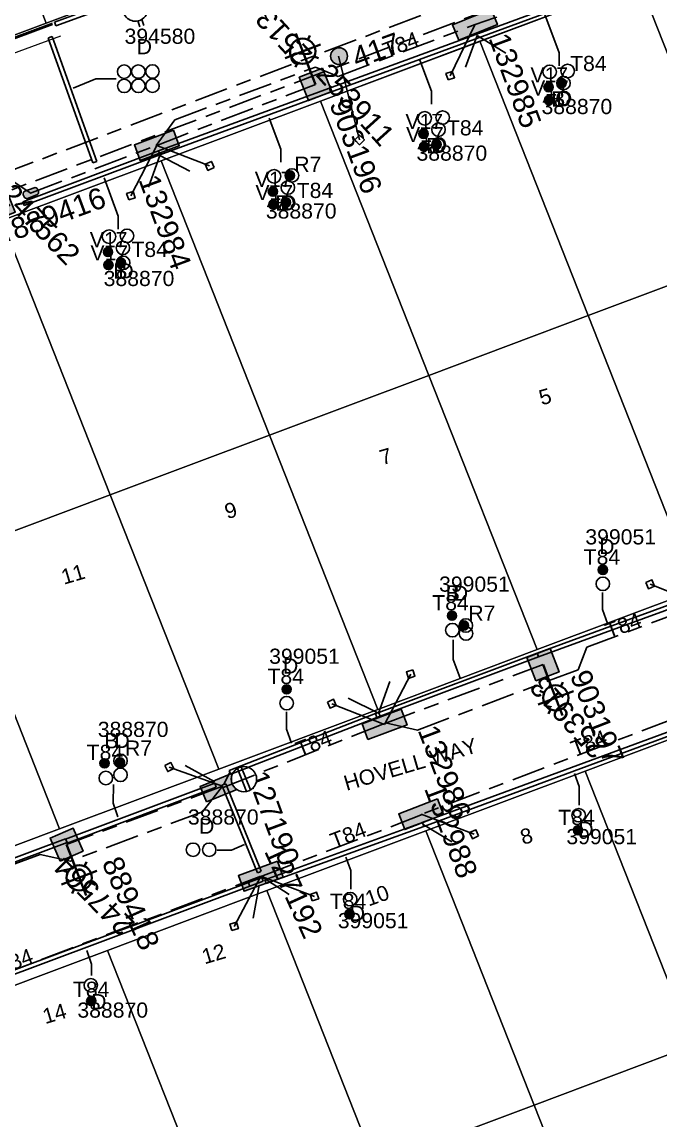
# Model space of a CAD drawing. Header units: metres. Extents: x 308616 to 310825, y 6264327 to 6267194.
# Drawn here: x 309703.1 to 309778.8, y 6266460.1 to 6266590.4 of the extents above; entities that cross this region are included whole.
import ezdxf
from ezdxf.enums import TextEntityAlignment as Align

# ---------------------------------------------------------------- set-up
doc = ezdxf.new("R2010")
doc.units = ezdxf.units.M
doc.linetypes.add('Cable Exist UG', pattern=[8.2, 4, -1.2, 1.8, -1.2])
doc.linetypes.add('IE Trench LV', pattern=[6.5, 5, -1.5])
doc.layers.get('0').update_dxf_attribs({"color": 6})
for name, color, linetype in [('_User Miscellaneous1', 7, 'Continuous'), ('_User Miscellaneous9', 7, 'Continuous'), ('Duct_SP_EXT', 7, 'Continuous'), ('Equip_LV_EXT', 7, 'Continuous'), ('Equip_LV_NEW', 2, 'Continuous'), ('Equip_SP_SL_EXT', 7, 'Continuous'), ('Mains_HV_EXT', 7, 'Continuous'), ('Mains_LV_EXT', 7, 'Continuous'), ('Mains_LV_NEW_T84', 2, 'Continuous'), ('Mains_LV_SL_EXT', 7, 'Continuous'), ('Services_SP_EXT', 7, 'Continuous'), ('SupportsOH_SP_TR_HV_LV_SL_EXT', 7, 'Continuous'), ('SupportsUG_SP_LV_EXT', 7, 'Continuous'), ('SupportsUG_SP_LV_SL_EXT', 7, 'Continuous'), ('Trench_SP_EXT', 7, 'Continuous'), ('Trench_SP_NEW', 2, 'Continuous')]:
    doc.layers.add(name, color=color, linetype=linetype)
doc.layers.add('Cadastre Land Parcels_SP_EXT', color=7, linetype='Continuous', lineweight=5)
doc.layers.add('Cadastre Roads_SP_EXT', color=7, linetype='Continuous', lineweight=5)
doc.styles.add('COLUMN_LABEL', font='arial.ttf')
doc.styles.add('iecARIAL', font='arial.ttf', dxfattribs={"height": 2})
doc.styles.add('POLE_LABEL', font='arial.ttf')
doc.styles.get("Standard").update_dxf_attribs({"font": 'arial.ttf'})
doc.linetypes.add('Cable New UG', pattern='A,7,-0.25,["x",Standard,S=2,R=0,X=0.2,Y=-0.8],-2.1', length=9.35)

# ---------------------------------------------------------------- blocks, each defined once
blk = doc.blocks.new('COLUMN_EXT')
blk.add_hatch(color=256).paths.add_polyline_path([(-1.49, 1.48), (-1.49, -1.49), (1.48, -1.49), (1.48, 1.48)])
blk.add_lwpolyline([(-1.49, -1.49), (1.48, -1.49), (1.48, 1.48), (-1.49, 1.48)], close=True)
for tag, height, style, flags, p in [('ASSET_NUM', 2.5, 'COLUMN_LABEL', 8, (2, 2)), ('STRUCTURE_PLANT_NUMBER', 0.2, 'POLE_LABEL', 9, (1.81, 0.03)), ('STREET_CODE', 0.2, 'COLUMN_LABEL', 9, (1.81, -0.2))]:
    blk.add_attdef(tag, text='', height=height, dxfattribs=dict(style=style, flags=flags)).set_placement(p, align=Align.MIDDLE_LEFT)
at = {"flags": 9}
for tag, p in [('COLUMN_TYPE', (1.81, -0.4)), ('OWNED_BY', (1.81, -0.6)), ('STATE', (1.81, -0.8)), ('USAGE', (1.81, -1)), ('LEGEND', (1.81, -1.2)), ('LOCATION', (1.81, -1.4)), ('STREETNAME', (1.81, -1.6)), ('SUBURB', (1.81, -1.8)), ('NOTES', (1.81, -2))]:
    blk.add_attdef(tag, text='', height=0.2, dxfattribs=at).set_placement(p, align=Align.MIDDLE_LEFT)
at = {"flags": 1}
blk.add_attdef('Z', (1.81, -2.35), '', height=0.2, dxfattribs=at)
blk = doc.blocks.new('PILLAR_EXT')
blk.add_hatch(color=256).paths.add_polyline_path([(-2.475, 0.99), (-2.475, -0.99), (2.475, -0.99), (2.475, 0.99)])
blk.add_lwpolyline([(-2.475, -0.99), (2.475, -0.99), (2.475, 0.99), (-2.475, 0.99)], close=True)
at = {"style": 'iecARIAL', "flags": 8}
blk.add_attdef('ASSET_NUM', (1.5, 3.5), '', height=2.5, dxfattribs=at)
for tag, p, flags in [('OWNED_BY', (0, -0.2), 9), ('STATE', (0, -0.4), 9), ('SUPPORT_TYPE', (0, -0.6), 9), ('USAGE', (0, -0.8), 9), ('LEGEND', (0, -1), 9), ('LOCATION', (0, -1.2), 9), ('NOTES', (0, -1.4), 9), ('STREETNAME', (0, -1.8), 9), ('SUBURB', (0, -2), 1), ('PARENT', (0, -1.6), 9)]:
    blk.add_attdef(tag, p, '', height=0.2, dxfattribs=dict(flags=flags))
blk = doc.blocks.new('DUCT_EXT')
blk.add_circle((0, 0.8), 0.8)
at = {"flags": 1}
blk.add_attdef('Z', (0, 0), '', height=0.2, dxfattribs=at)
at = {"flags": 9}
for tag, p in [('DUCT_CODE', (0, 0)), ('XSECT_TYPE', (0, -0.2)), ('STATE', (0, -0.6)), ('FB_REFERENCE', (0, -0.4)), ('NOTES', (0, -0.8))]:
    blk.add_attdef(tag, text='', height=0.2, dxfattribs=at).set_placement(p, align=Align.MIDDLE_LEFT)
blk = doc.blocks.new('SL_LANTERN_EXT')
at = {"lineweight": 40}
for p, q in [((-1.46, 5.68), (-1.06, 5.28)), ((0, 1.97), (0, 6.47)), ((1.46, 5.68), (1.06, 5.28)), ((-2.25, 4.22), (2.25, 4.22)), ((-1.46, 2.76), (-1.06, 3.16)), ((0, 0), (0, 2.72)), ((1.46, 2.76), (1.06, 3.16))]:
    blk.add_line(p, q, dxfattribs=at)
blk.add_circle((0, 4.22), 1.5, dxfattribs=at)
at = {"style": 'iecARIAL', "flags": 8}
blk.add_attdef('ASSET_NUM', (1.5, 1.5), '', height=2.5, dxfattribs=at)
for tag, p, height, flags in [('CONSTRUCTED_VOLTAGE', (0.98, -0.65), 0.2, 9), ('CONTROL_TYPE', (0.98, -0.85), 0.2, 9), ('LANTERN_PURPOSE', (0.98, -1.05), 0.2, 9), ('LANTERN_TYPE', (0.98, -1.25), 0.2, 9), ('NO_PHASES', (0.98, -1.45), 0.2, 9), ('LNUMBER', (2.18, -3.25), 2.5, 8), ('OPERATING_VOLTAGE', (0.98, -1.65), 0.2, 9), ('ORIENTATION', (0.98, -1.85), 0.2, 9), ('OWNED_BY', (0.98, -2.05), 0.2, 9), ('STATE', (0.98, -2.25), 0.2, 9), ('USAGE', (0.98, -2.45), 0.2, 9), ('CEXIST', (0.98, -2.65), 0.2, 9), ('CNEW', (0.98, -2.85), 0.2, 9), ('CNUMBER', (0.98, -3.05), 0.2, 9), ('CREMOVE', (0.98, -3.25), 0.2, 9), ('CREPLACE', (0.98, -3.45), 0.2, 9), ('LKINGHEIGHT', (0.98, -3.65), 0.2, 9), ('LBRACKET', (0.98, -3.85), 0.2, 9), ('LBRACKETVOCAB', (0.98, -4.05), 0.2, 9), ('LCATEGORY', (0.98, -4.25), 0.2, 9), ('LCHARGE1', (0.98, -4.45), 0.2, 9), ('LCHARGE1PERCENT', (0.98, -4.65), 0.2, 9), ('LCHARGE2', (0.98, -4.85), 0.2, 9), ('LCHARGE2PERCENT', (0.98, -5.05), 0.2, 9), ('LCHARGE3', (0.98, -5.25), 0.2, 9), ('LCHARGE3PERCENT', (0.98, -5.45), 0.2, 9), ('LEXIST', (0.98, -5.65), 0.2, 9), ('LLAMP', (0.98, -5.85), 0.2, 9), ('LLAMPVOCAB', (0.98, -6.05), 0.2, 9), ('LMAST', (0.98, -6.25), 0.2, 9), ('LMASTVOCAB', (0.98, -6.45), 0.2, 9), ('LNEW', (0.98, -6.65), 0.2, 9), ('LANTNUMBER', (0.98, -6.85), 0.2, 9), ('LOUTREACH', (0.98, -7.25), 0.2, 9), ('LOUTREACHVOCAB', (0.98, -7.45), 0.2, 9), ('LRATECODE', (0.98, -7.65), 0.2, 9), ('LREMOVE', (0.98, -7.85), 0.2, 9), ('STREETNAME', (0.98, -9.25), 0.2, 9), ('LREPLACE', (0.98, -8.05), 0.2, 9), ('LTYPE', (0.98, -8.25), 0.2, 9), ('LTYPEVOCAB', (0.98, -8.45), 0.2, 9), ('LEGEND', (0.98, -8.65), 0.2, 9), ('LOCATION', (0.98, -8.85), 0.2, 9), ('NOTES', (0.98, -9.05), 0.2, 9), ('SUBURB', (0.98, -9.45), 0.2, 1)]:
    blk.add_attdef(tag, p, '', height=height, dxfattribs=dict(flags=flags))
blk = doc.blocks.new('CCP_EXT')
at = {"flags": 9}
for tag, p in [('LEGEND', (0, -1.4)), ('STATE', (0, -1.8)), ('LIFE_SUPPORT', (0, -1.6)), ('NOTES', (0, -2))]:
    blk.add_attdef(tag, text='', height=0.2, dxfattribs=at).set_placement(p, align=Align.MIDDLE_LEFT)
blk.add_wipeout([(0, 0.57), (0.57, 0), (0, -0.57), (-0.57, 0)])
blk.add_lwpolyline([(-0.57, 0), (0, 0.57), (0.57, 0), (0, -0.57), (-0.57, 0)])
at = {"flags": 1}
blk.add_attdef('Z', (0, 0), '', height=0.2, dxfattribs=at)
at = {"flags": 9}
for tag, p in [('CCP_TYPE', (0, 0)), ('CONSTRUCTED_VOLTAGE', (0, -0.2)), ('OPERATING_VOLTAGE', (0, -0.6)), ('ORIENTATION', (0, -0.8)), ('OWNED_BY', (0, -1)), ('NO_PHASES', (0, -0.4)), ('USAGE', (0, -1.2))]:
    blk.add_attdef(tag, text='', height=0.2, dxfattribs=at).set_placement(p, align=Align.MIDDLE_LEFT)
blk = doc.blocks.new('POLE_EXT')
blk.add_hatch(color=256).paths.add_polyline_path([(-1, 0, 1), (1, 0, 1)])
blk.add_lwpolyline([(-1, 0, 1), (1, 0, 1)], format="xyb", close=True)
for tag, height, flags, p in [('pNumber', 2.5, 8, (-17.84, 2.07)), ('OWNED_BY', 0.2, 9, (1.35, -0.4)), ('SPECIAL_USE', 0.2, 9, (1.35, -0.8)), ('STATE', 0.2, 9, (1.35, -1)), ('cLV', 0.2, 9, (1.35, -1.4)), ('PARENT', 0.2, 9, (1.35, -0.6)), ('USAGE', 0.2, 9, (1.35, -1.2)), ('hDepth', 0.2, 9, (1.35, -1.6)), ('hDia', 0.2, 9, (1.35, -1.8)), ('cHV', 0.2, 9, (1.35, -2)), ('LBRACKET', 0.2, 9, (1.35, -2.2)), ('LExisting', 0.2, 9, (1.35, -2.4)), ('LANTNUMBER', 0.2, 9, (1.35, -2.6)), ('cLinedev', 0.2, 9, (1.35, -3.4)), ('pExisting', 0.2, 9, (1.35, -3.8)), ('LOther', 0.2, 9, (1.35, -2.8)), ('LRemove', 0.2, 9, (1.35, -3)), ('LEGEND', 0.2, 9, (1.35, -3.2)), ('LOCATION', 0.2, 9, (1.35, -3.6)), ('PFNUMBER', 0.2, 9, (1.35, -4)), ('pFooting', 0.2, 9, (1.35, -4.4)), ('pNew', 0.2, 9, (1.35, -4.6)), ('pRelocate', 0.2, 9, (1.35, -5)), ('pRemove', 0.2, 9, (1.35, -5.2)), ('NEWPFNUMBER', 0.2, 9, (1.35, -4.2)), ('pReplace', 0.2, 9, (1.35, -5.4)), ('pStay', 0.2, 9, (1.35, -5.6)), ('pType', 0.2, 9, (1.35, -5.8)), ('cspan', 0.2, 9, (1.35, -6)), ('STREETNAME', 0.2, 9, (1.35, -6.2)), ('SUBURB', 0.2, 9, (1.35, -6.4)), ('NOTES', 0.2, 9, (1.35, -6.6)), ('OPERATED_BY', 0.2, 9, (1.36, -7.01)), ('MAINTAINED_BY', 0.2, 9, (1.36, -6.81))]:
    blk.add_attdef(tag, text='', height=height, dxfattribs=dict(flags=flags)).set_placement(p, align=Align.MIDDLE_LEFT)
at = {"style": 'POLE_LABEL'}
for tag, height, flags, p in [('ASSET_NUM', 2.5, 8, (2, 2)), ('STRUCTURE_PLANT_NUMBER', 0.2, 9, (1.35, 0.03)), ('STREET_CODE', 0.2, 9, (1.35, -0.2))]:
    blk.add_attdef(tag, text='', height=height, dxfattribs=dict(at, flags=flags)).set_placement(p, align=Align.MIDDLE_LEFT)
at = {"flags": 1}
blk.add_attdef('Z', (1.35, -7.33), '', height=0.2, dxfattribs=at)
blk = doc.blocks.new('LV_STJ_EXT')
h = blk.add_hatch(color=256)
edge = h.paths.add_edge_path()
edge.add_ellipse((-0.59, 0.13), major_axis=(0.226, 0.226), ratio=1, start_angle=45, end_angle=135)
edge.add_line((-0.91, 0.13), (-0.91, -0.13))
edge.add_ellipse((-0.59, -0.13), major_axis=(0.226, 0.226), ratio=1, start_angle=135, end_angle=225)
edge.add_line((-0.59, -0.45), (0.59, -0.45))
edge.add_ellipse((0.59, -0.13), major_axis=(-0.226, 0.226), ratio=1, start_angle=135, end_angle=225)
edge.add_line((0.91, -0.13), (0.91, 0.13))
edge.add_ellipse((0.59, 0.13), major_axis=(-0.226, 0.226), ratio=1, start_angle=225, end_angle=315)
edge.add_line((0.59, 0.45), (-0.59, 0.45))
blk.add_lwpolyline([(-0.91, 0.13), (-0.91, -0.13, 0.414214), (-0.59, -0.45), (0.59, -0.45, 0.414214), (0.91, -0.13), (0.91, 0.13, 0.414214), (0.59, 0.45), (-0.59, 0.45, 0.414214)], format="xyb", close=True)
at = {"flags": 1}
blk.add_attdef('Z', (0, 0), '', height=0.2, dxfattribs=at)
at = {"flags": 9}
for tag, p in [('ORIENTATION', (0, 0)), ('USAGE', (0, -0.2)), ('LEGEND', (0, -0.4)), ('NOTES', (0, -0.6))]:
    blk.add_attdef(tag, text='', height=0.2, dxfattribs=at).set_placement(p, align=Align.MIDDLE_LEFT)
blk = doc.blocks.new('LV_UG_LINKS_CLOSED_EXT')
blk.add_wipeout([(-1.06, 1.06), (-1.18, 0.92), (-1.29, 0.76), (-1.37, 0.59), (-1.43, 0.42), (-1.48, 0.23), (-1.49, 0.05), (-1.49, -0.14), (-1.46, -0.33), (-1.41, -0.51), (-1.33, -0.68), (-1.24, -0.84), (-1.12, -0.99), (-0.99, -1.12), (-0.84, -1.24), (-0.68, -1.33), (-0.51, -1.41), (-0.33, -1.46), (-0.14, -1.49), (0.05, -1.49), (0.23, -1.48), (0.42, -1.43), (0.59, -1.37), (0.76, -1.29), (0.92, -1.18), (1.06, -1.06), (1.18, -0.92), (1.29, -0.76), (1.37, -0.59), (1.43, -0.42), (1.48, -0.23), (1.49, -0.05), (1.49, 0.14), (1.46, 0.33), (1.41, 0.51), (1.33, 0.68), (1.24, 0.84), (1.12, 0.99), (0.99, 1.12), (0.84, 1.24), (0.68, 1.33), (0.51, 1.41), (0.33, 1.46), (0.14, 1.49), (-0.05, 1.49), (-0.23, 1.48), (-0.42, 1.43), (-0.59, 1.37), (-0.76, 1.29), (-0.92, 1.18)])
for p, q in [((-0.25, -1.48), (-0.25, 1.48)), ((0.25, -1.48), (0.25, 1.48))]:
    blk.add_line(p, q)
blk.add_circle((0, 0), 1.5)
at = {"flags": 9}
for tag, p in [('ACTUAL_STATUS', (0, 0)), ('CONSTRUCTED_VOLTAGE', (0, -0.2)), ('OPERATING_VOLTAGE', (0, -0.6)), ('ORIENTATION', (0, -0.8)), ('STATE', (0, -1)), ('SWITCH_TYPE', (0, -1.2)), ('NO_PHASES', (0, -0.4)), ('USAGE', (0, -1.4)), ('NOTES', (0, -1.6))]:
    blk.add_attdef(tag, text='', height=0.2, dxfattribs=at).set_placement(p, align=Align.MIDDLE_LEFT)
at = {"flags": 1}
blk.add_attdef('Z', (0, 0), '', height=0.2, dxfattribs=at)
blk = doc.blocks.new('CABLE_LARGE_EXT')
h = blk.add_hatch(color=256)
edge = h.paths.add_edge_path()
edge.add_arc((0, 0.55), 0.55, 0, 360)
blk.add_circle((0, 0.55), 0.55)
at = {"flags": 1}
blk.add_attdef('Z', (0, 0), '', height=0.2, dxfattribs=at)
at = {"flags": 9}
for tag, p in [('COND_CODE', (0, 0)), ('STATE', (0, -0.4)), ('XSECT_SIZE', (0, -0.6)), ('FB_REFERENCE', (0, -0.2)), ('NOTES', (0, -0.8))]:
    blk.add_attdef(tag, text='', height=0.2, dxfattribs=at).set_placement(p, align=Align.MIDDLE_LEFT)
blk = doc.blocks.new('*U122')
for tag, p, flags in [('OPERATING_VOLTAGE', (1.08, -1.64), 9), ('NO_PHASES', (1.07, -1.92), 9), ('CONSTRUCTED_VOLTAGE', (1.07, -2.19), 9), ('ACTUAL_STATUS', (1.09, -2.43), 9), ('MAINTAINED_BY', (1.07, -2.66), 9), ('OPERATED_BY', (1.05, -2.9), 9), ('ORIENTATION', (1.06, -3.43), 9), ('OWNED_BY', (1.06, -3.19), 9), ('USAGE', (1.07, -3.68), 9), ('NOTES', (1.07, -3.88), 1), ('STATE', (1.05, -4.13), 9), ('SWITCH_TYPE', (1.05, -4.38), 9), ('Z', (1.06, -4.88), 9), ('LEGEND', (1.06, -4.64), 9)]:
    blk.add_attdef(tag, p, '', height=0.2, dxfattribs=dict(flags=flags))
blk.add_wipeout([(-1.17, 6.33), (-1.28, 6.18), (-1.36, 6.01), (-1.43, 5.84), (-1.47, 5.65), (-1.49, 5.47), (-1.49, 5.28), (-1.46, 5.09), (-1.41, 4.91), (-1.34, 4.74), (-1.25, 4.58), (-1.13, 4.43), (-1, 4.29), (-0.86, 4.18), (-0.7, 4.08), (-0.53, 4), (-0.35, 3.95), (-0.16, 3.91), (0.03, 3.91), (0.21, 3.92), (0.4, 3.96), (0.57, 4.02), (0.74, 4.1), (0.9, 4.21), (1.04, 4.33), (1.17, 4.47), (1.28, 4.62), (1.36, 4.79), (1.43, 4.96), (1.47, 5.15), (1.49, 5.33), (1.49, 5.52), (1.46, 5.71), (1.41, 5.89), (1.34, 6.06), (1.25, 6.22), (1.13, 6.37), (1, 6.51), (0.86, 6.62), (0.7, 6.72), (0.53, 6.8), (0.35, 6.85), (0.16, 6.89), (-0.03, 6.89), (-0.21, 6.88), (-0.4, 6.84), (-0.57, 6.78), (-0.74, 6.7), (-0.9, 6.59), (-1.04, 6.47)])
for p, q in [((-0.25, 6.87), (-0.25, 7.62)), ((0.25, 6.87), (0.25, 7.62)), ((-0.25, 3.93), (-0.25, 3.18)), ((0.25, 3.93), (0.25, 3.18))]:
    blk.add_line(p, q)
blk.add_lwpolyline([(1.49, 5.4, 1), (-1.49, 5.4, 1)], format="xyb", close=True)

msp = doc.modelspace()

# ---------------------------------------------------------------- hatches: boundary and pattern name
at = {"layer": '_User Miscellaneous1'}
h = msp.add_hatch(dxfattribs=at)
h.set_pattern_fill('JIS_WOOD', color=256, scale=10, angle=20, style=0)
h.paths.add_polyline_path([(309705.92, 6266590.27), (309602.97, 6266857.48), (309510.13, 6266824.34), (309613.64, 6266555.71)])

# ---------------------------------------------------------------- linework, layer by layer
at = {"layer": '_User Miscellaneous9'}
for p, q in [((309764.37, 6266515.06), (309783.46, 6266522.06)), ((309764.2, 6266515.51), (309764.28, 6266515.29)), ((309764.21, 6266515.51), (309764.29, 6266515.29)), ((309764.37, 6266515.06), (309764.28, 6266515.29)), ((309764.37, 6266515.06), (309764.29, 6266515.29)), ((309750.58, 6266495.4), (309788.55, 6266509.41)), ((309745.03, 6266508.33), (309745.41, 6266508.47)), ((309745.03, 6266508.33), (309745.12, 6266508.1)), ((309745.2, 6266507.88), (309745.12, 6266508.1)), ((309745.2, 6266507.88), (309745.58, 6266508.02)), ((309745.41, 6266508.47), (309745.49, 6266508.24)), ((309745.41, 6266508.47), (309745.49, 6266508.24)), ((309745.58, 6266508.02), (309745.49, 6266508.24)), ((309745.58, 6266508.02), (309745.49, 6266508.24)), ((309708.24, 6266493.42), (309725.96, 6266500.06)), ((309725.96, 6266500.06), (309726.05, 6266499.84)), ((309708.41, 6266492.97), (309726.13, 6266499.61)), ((309726.13, 6266499.61), (309726.05, 6266499.84)), ((309731.87, 6266488.62), (309750.59, 6266495.4)), ((309732.03, 6266488.17), (309750.75, 6266494.95)), ((309750.58, 6266495.4), (309750.67, 6266495.18)), ((309750.59, 6266495.4), (309750.67, 6266495.18)), ((309750.75, 6266494.95), (309750.67, 6266495.18)), ((309750.75, 6266494.95), (309750.67, 6266495.18)), ((309670.25, 6266479.23), (309708.24, 6266493.47)), ((309670.41, 6266478.78), (309708.41, 6266493.02)), ((309708.24, 6266493.47), (309708.33, 6266493.24)), ((309708.24, 6266493.42), (309708.33, 6266493.2)), ((309708.41, 6266493.02), (309708.33, 6266493.24)), ((309708.41, 6266492.97), (309708.33, 6266493.2)), ((309731.47, 6266489.62), (309731.25, 6266489.53)), ((309729.94, 6266488.29), (309731.53, 6266488.88)), ((309729.94, 6266488.29), (309730.02, 6266488.06)), ((309730.11, 6266487.84), (309731.7, 6266488.43)), ((309731.03, 6266489.44), (309731.25, 6266489.53)), ((309731.53, 6266488.88), (309731.62, 6266488.66)), ((309731.7, 6266488.43), (309731.62, 6266488.66)), ((309731.87, 6266488.62), (309731.95, 6266488.4)), ((309732.03, 6266488.17), (309731.95, 6266488.4)), ((309730.11, 6266487.84), (309730.02, 6266488.06))]:
    msp.add_line(p, q, dxfattribs=at)
at = {"layer": '_User Miscellaneous9', "linetype": 'Cable Exist UG'}
for points in [[(309775.26, 6266597.06), (309771.91, 6266595.83), (309771.91, 6266595.83), (309759.14, 6266590.91), (309756.84, 6266590.11)], [(309719.07, 6266575.78), (309737.9, 6266583.01)], [(309681.2, 6266561.67), (309681.34, 6266563.85), (309681.34, 6266563.85), (309699.28, 6266570.58), (309701.88, 6266571.56), (309704.12, 6266570.12)]]:
    msp.add_lwpolyline(points, dxfattribs=at)
at = {"layer": '_User Miscellaneous9'}
for points in [[(309766.81, 6266585.2), (309766.81, 6266586.75), (309765.14, 6266591.31)], [(309751.65, 6266580.65), (309751.65, 6266582.2), (309750.3, 6266585.89)], [(309714.25, 6266583.67), (309711.84, 6266583.66), (309709.12, 6266582.55)], [(309733.77, 6266573.77), (309733.77, 6266575.32), (309732.42, 6266579.02)], [(309714.49, 6266565.82), (309714.49, 6266567.37), (309712.83, 6266571.93)], [(309771.98, 6266522.7), (309771.98, 6266520.67), (309772.57, 6266519.01)], [(309754.24, 6266517.1), (309754.24, 6266514.76), (309755.08, 6266512.55)], [(309734.44, 6266508.53), (309734.44, 6266506.5), (309735.04, 6266504.84)], [(309769.21, 6266497.48), (309769.21, 6266499.68), (309768.64, 6266501.24)], [(309713.92, 6266499.93), (309713.89, 6266497.7), (309714.45, 6266496.07)], [(309726.23, 6266492.14), (309727.92, 6266492.12), (309729.48, 6266492.78)], [(309742.09, 6266487.51), (309742.09, 6266489.72), (309741.51, 6266491.28)], [(309711.32, 6266477.24), (309711.32, 6266478.58), (309710.76, 6266480.21)]]:
    msp.add_lwpolyline(points, dxfattribs=at)
at = {"layer": 'Cadastre Land Parcels_SP_EXT', "linetype": 'Continuous'}
for points in [[(309705.92, 6266590.27), (309602.97, 6266857.48), (309510.13, 6266824.34), (309613.64, 6266555.71), (309705.92, 6266590.27)], [(309718.08, 6266594.84), (309705.61, 6266627.22), (309693.48, 6266622.55), (309705.92, 6266590.27), (309718.08, 6266594.84)], [(309813.15, 6266584.31), (309806.1, 6266602.13), (309800.88, 6266604.47), (309795.18, 6266602.34), (309776.32, 6266595.23), (309785.03, 6266573.18), (309813.15, 6266584.31)], [(309789.18, 6266562.68), (309785.03, 6266573.18), (309776.32, 6266595.23), (309757.41, 6266588.13), (309770.27, 6266555.58), (309789.18, 6266562.68)], [(309770.27, 6266555.58), (309757.41, 6266588.13), (309738.5, 6266581.03), (309751.36, 6266548.48), (309770.27, 6266555.58)], [(309751.36, 6266548.48), (309738.5, 6266581.03), (309719.58, 6266573.93), (309732.44, 6266541.38), (309751.36, 6266548.48)], [(309732.44, 6266541.38), (309719.58, 6266573.93), (309700.69, 6266566.84), (309713.55, 6266534.29), (309732.44, 6266541.38)], [(309713.55, 6266534.29), (309700.69, 6266566.84), (309681.8, 6266559.75), (309694.66, 6266527.2), (309713.55, 6266534.29)], [(309802.04, 6266530.1), (309793.54, 6266551.64), (309789.18, 6266562.68), (309770.27, 6266555.58), (309783.14, 6266523.02), (309802.04, 6266530.1)], [(309783.14, 6266523.02), (309770.27, 6266555.58), (309751.36, 6266548.48), (309764.22, 6266515.92), (309783.14, 6266523.02)], [(309764.22, 6266515.92), (309751.36, 6266548.48), (309732.44, 6266541.38), (309745.31, 6266508.82), (309764.22, 6266515.92)], [(309745.31, 6266508.82), (309732.44, 6266541.38), (309713.55, 6266534.29), (309726.41, 6266501.74), (309745.31, 6266508.82)], [(309726.41, 6266501.74), (309713.55, 6266534.29), (309694.66, 6266527.2), (309707.52, 6266494.65), (309726.41, 6266501.74)], [(309707.52, 6266494.65), (309694.66, 6266527.2), (309675.77, 6266520.11), (309688.63, 6266487.56), (309707.52, 6266494.65)], [(309801.7, 6266476.06), (309788.83, 6266508.61), (309769.92, 6266501.51), (309782.78, 6266468.96), (309801.7, 6266476.06)], [(309782.78, 6266468.96), (309769.92, 6266501.51), (309751, 6266494.41), (309763.87, 6266461.86), (309782.78, 6266468.96)], [(309763.87, 6266461.86), (309751, 6266494.41), (309732.11, 6266487.32), (309744.97, 6266454.78), (309763.87, 6266461.86)], [(309744.97, 6266454.78), (309732.11, 6266487.32), (309713.22, 6266480.23), (309726.08, 6266447.68), (309744.97, 6266454.78)], [(309726.08, 6266447.68), (309713.22, 6266480.23), (309694.32, 6266473.14), (309707.18, 6266440.59), (309726.08, 6266447.68)], [(309795.65, 6266436.4), (309782.78, 6266468.96), (309763.87, 6266461.86), (309776.73, 6266429.31), (309795.65, 6266436.4)], [(309776.73, 6266429.31), (309763.87, 6266461.86), (309744.97, 6266454.78), (309757.83, 6266422.23), (309776.73, 6266429.31)]]:
    msp.add_lwpolyline(points, close=True, dxfattribs=at)
at = {"layer": 'Duct_SP_EXT'}
for p, q in [((309706.91, 6266590.42), (309718.16, 6266594.51)), ((309707.07, 6266589.97), (309718.32, 6266594.06)), ((309706.91, 6266590.42), (309706.99, 6266590.19)), ((309707.07, 6266589.97), (309706.99, 6266590.19)), ((309706.63, 6266588.69), (309706.4, 6266588.61)), ((309706.63, 6266588.69), (309711.94, 6266573.88)), ((309706.17, 6266588.52), (309706.4, 6266588.61)), ((309706.17, 6266588.52), (309711.49, 6266573.71)), ((309719.26, 6266575.12), (309719.26, 6266575.12)), ((309719.26, 6266575.12), (309719.34, 6266574.89)), ((309719.26, 6266575.12), (309719.34, 6266574.89)), ((309719.42, 6266574.67), (309719.34, 6266574.89)), ((309719.42, 6266574.67), (309719.34, 6266574.89)), ((309719.42, 6266574.67), (309719.42, 6266574.67)), ((309711.49, 6266573.71), (309711.71, 6266573.8)), ((309711.94, 6266573.88), (309711.71, 6266573.8)), ((309703.16, 6266569.07), (309703.24, 6266568.85)), ((309703.32, 6266568.62), (309703.24, 6266568.85))]:
    msp.add_line(p, q, dxfattribs=at)
at = {"layer": 'Mains_LV_EXT', "linetype": 'Cable Exist UG'}
for points in [[(309788.06, 6266510.59), (309750.47, 6266496.38)], [(309750.57, 6266496.34), (309731.39, 6266488.97)]]:
    msp.add_lwpolyline(points, dxfattribs=at)
at = {"layer": 'Mains_LV_NEW_T84', "color": 2, "linetype": 'Cable New UG', "lineweight": 0, "flags": 128}
msp.add_lwpolyline([(309638, 6266573.48), (309636.4, 6266577.55), (309638.26, 6266578.28), (309643.21, 6266565.09), (309707.66, 6266588.76)], dxfattribs=at)
at = {"layer": 'Trench_SP_EXT', "linetype": 'Cable Exist UG'}
for points in [[(309757.08, 6266588.8), (309755.48, 6266584.44)], [(309757.08, 6266588.8), (309761.24, 6266586.28)], [(309719.44, 6266574.59), (309717.86, 6266570.28)], [(309719.44, 6266574.59), (309723.67, 6266572.36)], [(309745.36, 6266508.39), (309746.92, 6266512.75)], [(309722.45, 6266502.18), (309726.87, 6266499.71)], [(309727.72, 6266501.36), (309727.03, 6266499.91)], [(309750.67, 6266495.18), (309754.63, 6266492.77)], [(309730.49, 6266484.04), (309731.41, 6266489.02)], [(309731.41, 6266489.02), (309735.63, 6266486.28)]]:
    msp.add_lwpolyline(points, dxfattribs=at)
at = {"layer": 'Trench_SP_NEW', "linetype": 'IE Trench LV', "lineweight": 50, "flags": 128}
msp.add_lwpolyline([(309641.39, 6266565.94), (309641.5, 6266565.64), (309706.95, 6266590.31)], dxfattribs=at)

# ---------------------------------------------------------------- block references
at = {"layer": '_User Miscellaneous9'}
for name, p, rotation in [('DUCT_EXT', (309714.39, 6266584.52), 270.3725365159048), ('DUCT_EXT', (309716.07, 6266584.53), 270.3725365159048), ('DUCT_EXT', (309717.75, 6266584.54), 270.3725365159048), ('DUCT_EXT', (309764.9, 6266584.51), 269.8133694537188), ('DUCT_EXT', (309767.03, 6266584.61), 269.8133694537188), ('DUCT_EXT', (309714.4, 6266582.83), 270.3725365159048), ('DUCT_EXT', (309716.08, 6266582.84), 270.3725365159048), ('DUCT_EXT', (309717.76, 6266582.85), 270.3725365159048), ('DUCT_EXT', (309766.54, 6266583.17), 269.8133694537188), ('CABLE_LARGE_EXT', (309766.54, 6266583.17), 269.8133694537188), ('CABLE_LARGE_EXT', (309765.02, 6266582.69), 269.8133694537188), ('DUCT_EXT', (309766.57, 6266581.41), 269.8133694537188), ('CABLE_LARGE_EXT', (309765.07, 6266581.15), 269.8133694537188), ('DUCT_EXT', (309750.06, 6266578.99), 269.8133694537188), ('DUCT_EXT', (309752.19, 6266579.08), 269.8133694537188), ('DUCT_EXT', (309751.7, 6266577.65), 269.8133694537188), ('CABLE_LARGE_EXT', (309750.18, 6266577.16), 269.8133694537188), ('CABLE_LARGE_EXT', (309750.23, 6266575.62), 269.8133694537188), ('DUCT_EXT', (309751.72, 6266575.88), 269.8133694537188), ('CABLE_LARGE_EXT', (309751.72, 6266575.88), 270.1016752235012), ('DUCT_EXT', (309734.31, 6266572.21), 269.8133694537188), ('DUCT_EXT', (309732.18, 6266572.11), 269.8133694537188), ('CABLE_LARGE_EXT', (309734.31, 6266572.21), 269.5637779820069), ('CABLE_LARGE_EXT', (309732.3, 6266570.29), 269.8133694537188), ('DUCT_EXT', (309733.82, 6266570.77), 269.8133694537188), ('CABLE_LARGE_EXT', (309732.35, 6266568.75), 269.8133694537188), ('DUCT_EXT', (309733.84, 6266569), 269.8133694537188), ('CABLE_LARGE_EXT', (309733.84, 6266569), 270.8071157965811), ('DUCT_EXT', (309712.6, 6266564.95), 269.8133694537188), ('DUCT_EXT', (309714.73, 6266565.04), 269.8133694537188), ('DUCT_EXT', (309714.24, 6266563.61), 269.8133694537188), ('CABLE_LARGE_EXT', (309712.72, 6266563.12), 269.8133694537188), ('DUCT_EXT', (309714.27, 6266561.84), 269.8133694537188), ('CABLE_LARGE_EXT', (309712.77, 6266561.58), 269.8133694537188), ('CABLE_LARGE_EXT', (309714.27, 6266561.84), 269.8133694537188), ('CABLE_LARGE_EXT', (309771.46, 6266525.39), 269.3948193798858), ('DUCT_EXT', (309771.21, 6266523.73), 270.5298750180409), ('CABLE_LARGE_EXT', (309753.55, 6266519.96), 269.2747756941866), ('DUCT_EXT', (309754.95, 6266518.78), 270.5899562773219), ('DUCT_EXT', (309753.35, 6266518.23), 269.9999999999998), ('CABLE_LARGE_EXT', (309754.95, 6266518.78), 269.9999999999998), ('DUCT_EXT', (309754.96, 6266517.85), 269.2688336869699), ('CABLE_LARGE_EXT', (309733.93, 6266511.22), 269.3948193798858), ('DUCT_EXT', (309733.68, 6266509.56), 270.5298750180409), ('DUCT_EXT', (309768.34, 6266496.27), 269.9999999999998), ('CABLE_LARGE_EXT', (309768.51, 6266494.49), 269.2747756941866), ('DUCT_EXT', (309741.22, 6266486.31), 269.9999999999998), ('CABLE_LARGE_EXT', (309741.38, 6266484.52), 269.2747756941866)]:
    msp.add_blockref(name, p, dxfattribs=dict(at, rotation=rotation))
for name, p in [('CABLE_LARGE_EXT', (309712.87, 6266501.88)), ('DUCT_EXT', (309714.76, 6266501.92)), ('CABLE_LARGE_EXT', (309714.7, 6266502)), ('DUCT_EXT', (309713.02, 6266499.88)), ('DUCT_EXT', (309714.76, 6266500.26)), ('DUCT_EXT', (309723.37, 6266491.37)), ('DUCT_EXT', (309725.29, 6266491.37)), ('DUCT_EXT', (309711.23, 6266475.28)), ('CABLE_LARGE_EXT', (309711.29, 6266473.68))]:
    msp.add_blockref(name, p, dxfattribs=at)
at = {"layer": 'Equip_LV_EXT', "rotation": 20.72489441571757}
msp.add_blockref('LV_STJ_EXT', (309704.12, 6266570.12), dxfattribs=at)
at = {"layer": 'Equip_SP_SL_EXT'}
ref = msp.add_blockref('SL_LANTERN_EXT', (309731.18, 6266597.62), dxfattribs=dict(at, rotation=200.8876778012985))
ref.add_attrib('ASSET_NUM', '251349', dxfattribs={"layer": '_User Miscellaneous9', "height": 2.5, "rotation": 132.7606, "style": 'iecARIAL'}).set_placement((309730.32, 6266595.68), align=Align.BOTTOM_RIGHT)
ref = msp.add_blockref('SL_LANTERN_EXT', (309737.9, 6266583.01), dxfattribs=dict(at, rotation=21.05203055555554))
ref.add_attrib('ASSET_NUM', '253911', dxfattribs={"layer": '_User Miscellaneous9', "height": 2.5, "rotation": 312.0902, "style": 'iecARIAL'}).set_placement((309738.76, 6266584.95), align=Align.MIDDLE_LEFT)
ref = msp.add_blockref('SL_LANTERN_EXT', (309700.34, 6266568.68), dxfattribs=dict(at, rotation=21.05203055555554))
ref.add_attrib('ASSET_NUM', '247562', dxfattribs={"layer": '_User Miscellaneous9', "height": 2.5, "rotation": 313.9257, "style": 'iecARIAL'}).set_placement((309701.2, 6266570.62), align=Align.MIDDLE_LEFT)
ref = msp.add_blockref('SL_LANTERN_EXT', (309764.91, 6266514.14), dxfattribs=dict(at, rotation=200.8876777777778))
ref.add_attrib('ASSET_NUM', '253913', dxfattribs={"layer": '_User Miscellaneous9', "height": 2.5, "rotation": 132.1594, "style": 'iecARIAL'}).set_placement((309764.04, 6266512.2), align=Align.MIDDLE_RIGHT)
ref = msp.add_blockref('SL_LANTERN_EXT', (309708.36, 6266492.79), dxfattribs=dict(at, rotation=200.8876777777778))
ref.add_attrib('ASSET_NUM', '247564', dxfattribs={"layer": '_User Miscellaneous9', "height": 2.5, "rotation": 134.8206, "style": 'iecARIAL'}).set_placement((309707.5, 6266490.85), align=Align.MIDDLE_RIGHT)
at = {"layer": 'SupportsOH_SP_TR_HV_LV_SL_EXT'}
ref = msp.add_blockref('POLE_EXT', (309740.7, 6266586.36), dxfattribs=at)
ref.add_attrib('ASSET_NUM', '417', dxfattribs={"layer": '0', "height": 2.5, "rotation": 20.2019, "style": 'POLE_LABEL'}).set_placement((309744.68, 6266588.25), align=Align.TOP_CENTER)
at = {"layer": 'SupportsUG_SP_LV_EXT'}
ref = msp.add_blockref('PILLAR_EXT', (309756.82, 6266590.1), dxfattribs=dict(at, rotation=202.2167408043845))
ref.add_attrib('ASSET_NUM', '132985', dxfattribs={"layer": '0', "height": 2.5, "rotation": 290.2019, "style": 'iecARIAL'}).set_placement((309759.59, 6266588.95), align=Align.MIDDLE_LEFT)
ref = msp.add_blockref('PILLAR_EXT', (309719.07, 6266575.78), dxfattribs=dict(at, rotation=200.7402903241554))
ref.add_attrib('ASSET_NUM', '132984', dxfattribs={"layer": '0', "height": 2.5, "rotation": 290.2019, "style": 'iecARIAL'}).set_placement((309718.04, 6266572.15), align=Align.MIDDLE_LEFT)
ref = msp.add_blockref('PILLAR_EXT', (309746.1, 6266507.05), dxfattribs=dict(at, rotation=20.60285301318111))
ref.add_attrib('ASSET_NUM', '132986', dxfattribs={"layer": '0', "height": 2.5, "rotation": 290.8133, "style": 'iecARIAL'}).set_placement((309755.31, 6266495.92), align=Align.MIDDLE_RIGHT)
ref = msp.add_blockref('PILLAR_EXT', (309726.87, 6266499.71), dxfattribs=dict(at, rotation=22.14227922273118))
ref.add_attrib('ASSET_NUM', '127190', dxfattribs={"layer": '0', "height": 2.5, "rotation": 290.1843, "style": 'iecARIAL'}).set_placement((309734.94, 6266490.46), align=Align.MIDDLE_RIGHT)
ref = msp.add_blockref('PILLAR_EXT', (309750.44, 6266496.39), dxfattribs=dict(at, rotation=201.2749417949691))
ref.add_attrib('ASSET_NUM', '132988', dxfattribs={"layer": '0', "height": 2.5, "rotation": 290.694, "style": 'iecARIAL'}).set_placement((309751.94, 6266499.89), align=Align.MIDDLE_LEFT)
ref = msp.add_blockref('PILLAR_EXT', (309731.41, 6266489.02), dxfattribs=dict(at, rotation=199.9869585060823))
ref.add_attrib('ASSET_NUM', '127192', dxfattribs={"layer": '0', "height": 2.5, "rotation": 294.4175, "style": 'iecARIAL'}).set_placement((309732.91, 6266492.52), align=Align.MIDDLE_LEFT)
at = {"layer": 'SupportsUG_SP_LV_SL_EXT'}
ref = msp.add_blockref('COLUMN_EXT', (309737.9, 6266583.01), dxfattribs=dict(at, rotation=201.4078517255824))
ref.add_attrib('ASSET_NUM', '903196', dxfattribs={"layer": '0', "height": 2.5, "rotation": 290.2019, "style": 'COLUMN_LABEL'}).set_placement((309741.87, 6266581.59), align=Align.TOP_LEFT)
ref = msp.add_blockref('COLUMN_EXT', (309700.34, 6266568.68), dxfattribs=dict(at, rotation=22.20347847156268))
ref.add_attrib('ASSET_NUM', '889416', dxfattribs={"layer": '0', "height": 2.5, "rotation": 20.2019, "style": 'COLUMN_LABEL'}).set_placement((309701.89, 6266565.71), align=Align.MIDDLE_LEFT)
ref = msp.add_blockref('COLUMN_EXT', (309764.91, 6266514.14), dxfattribs=dict(at, rotation=20.74555629869117))
ref.add_attrib('ASSET_NUM', '903197', dxfattribs={"layer": '0', "height": 2.5, "rotation": 291.2717, "style": 'COLUMN_LABEL'}).set_placement((309774.63, 6266502.94), align=Align.TOP_RIGHT)
ref = msp.add_blockref('COLUMN_EXT', (309708.36, 6266492.79), dxfattribs=dict(at, rotation=23.63438470207615))
ref.add_attrib('ASSET_NUM', '889418', dxfattribs={"layer": '0', "height": 2.5, "rotation": 293.9329, "style": 'COLUMN_LABEL'}).set_placement((309718.36, 6266480.5), align=Align.MIDDLE_RIGHT)

# ---------------------------------------------------------------- texts
at = {"layer": '_User Miscellaneous9'}
for s, p in [('394580', (309715.24, 6266587.83)), ('D', (309716.68, 6266586.59)), ('T84', (309768.12, 6266584.6)), ('V17', (309763.41, 6266583.25)), ('V17', (309763.49, 6266581.68)), ('B', (309765.88, 6266580.38)), ('D', (309766.47, 6266580.39)), ('388870', (309764.73, 6266579.49)), ('V17', (309748.57, 6266577.72)), ('T84', (309753.5, 6266576.96)), ('V17', (309748.65, 6266576.16)), ('388870', (309749.89, 6266573.96)), ('B', (309751.03, 6266574.85)), ('D', (309751.63, 6266574.86)), ('R7', (309735.38, 6266572.63)), ('V17', (309730.69, 6266570.85)), ('V17', (309730.77, 6266569.28)), ('T84', (309735.67, 6266569.53)), ('B', (309733.12, 6266568.04)), ('D', (309733.72, 6266568.04)), ('388870', (309732.01, 6266567.09)), ('V17', (309711.11, 6266563.68)), ('V17', (309711.19, 6266562.12)), ('T84', (309716.05, 6266562.53)), ('B', (309713.91, 6266559.97)), ('D', (309714.5, 6266559.98)), ('388870', (309712.76, 6266559.08)), ('399051', (309769.93, 6266528.41)), ('D', (309771.57, 6266527.27)), ('T84', (309769.73, 6266526.02)), ('399051', (309752.57, 6266522.8)), ('B', (309753.36, 6266521.74)), ('D', (309754.2, 6266521.72)), ('T84', (309751.76, 6266520.59)), ('R7', (309756.04, 6266519.36)), ('399051', (309732.4, 6266514.24)), ('D', (309734.04, 6266513.09)), ('T84', (309732.2, 6266511.85)), ('388870', (309712.06, 6266505.56)), ('B', (309712.83, 6266504.21)), ('D', (309714.03, 6266504.24)), ('T84', (309710.74, 6266502.83)), ('R7', (309715.29, 6266503.34)), ('388870', (309722.76, 6266495.16)), ('T84', (309766.72, 6266495.11)), ('D', (309724.08, 6266494.08)), ('D', (309769.09, 6266493.7)), ('399051', (309767.68, 6266492.83)), ('T84', (309739.6, 6266485.15)), ('399051', (309740.55, 6266482.86)), ('D', (309741.96, 6266483.73)), ('T84', (309709.11, 6266474.71)), ('388870', (309709.64, 6266472.24)), ('D', (309711.28, 6266473.24))]:
    msp.add_text(s, height=1.8, dxfattribs=at).set_placement(p)
for rotation, p in [(20.7369, (309746.31, 6266586.13)), (20.5696, (309772.71, 6266517.19)), (21.5726, (309736.01, 6266503.16)), (20.708, (309768.63, 6266503.25)), (21.0111, (309740.08, 6266492.31)), (20.7735, (309700.52, 6266477.3))]:
    msp.add_text('T84', height=1.8, rotation=rotation, dxfattribs=at).set_placement(p)
at = {"layer": 'Cadastre Land Parcels_SP_EXT'}
for s, rotation, p in [('5', 16.4227, (309764.74, 6266544.9)), ('7', 16.424, (309745.82, 6266537.8)), ('9', 16.0373, (309727.42, 6266531.4)), ('11', 16.4223, (309708.03, 6266523.62)), ('8', 16.4227, (309762.52, 6266492.74)), ('10', 19.5024, (309744.2, 6266485.43)), ('12', 16.4187, (309724.73, 6266478.56)), ('14', 16.4233, (309705.83, 6266471.47))]:
    msp.add_text(s, height=1.8, rotation=rotation, dxfattribs=at).set_placement(p)
at = {"layer": 'Cadastre Roads_SP_EXT'}
msp.add_text('HOVELL WAY', height=1.8, rotation=16.4096, dxfattribs=at).set_placement((309741.58, 6266499.15))

# ---------------------------------------------------------------- next in the draw order: block references
at = {"layer": 'Services_SP_EXT'}
for p, rotation in [((309753.89, 6266584.05), 64.21674069969471), ((309725.34, 6266573.34), 158.7402905959544), ((309715.99, 6266569.8), 62.74029046458953), ((309777.62, 6266523.68), 338.5863776041774), ((309749.2, 6266513.02), 242.6028533076561), ((309739.84, 6266509.5), 338.6028532014442), ((309720.55, 6266501.99), 340.1422789322374), ((309756.73, 6266494.01), 159.2749418365348), ((309737.78, 6266486.62), 63.2749416784655), ((309728.25, 6266483.08), 61.9869587322424)]:
    msp.add_blockref('CCP_EXT', p, dxfattribs=dict(at, rotation=rotation))
msp.add_blockref('CCP_EXT', (309743.13, 6266576.43), dxfattribs=at)

# ---------------------------------------------------------------- next in the draw order: block references
for p, rotation in [((309753.89, 6266584.05), 64.21674069969471), ((309725.34, 6266573.34), 158.7402905959544), ((309715.99, 6266569.8), 62.74029046458953), ((309777.62, 6266523.68), 338.5863776041774), ((309749.2, 6266513.02), 242.6028533076561), ((309739.84, 6266509.5), 338.6028532014442), ((309720.55, 6266501.99), 340.1422789322374), ((309756.73, 6266494.01), 159.2749418365348), ((309737.78, 6266486.62), 63.2749416784655), ((309728.25, 6266483.08), 61.9869587322424)]:
    msp.add_blockref('CCP_EXT', p, dxfattribs=dict(at, rotation=rotation))
msp.add_blockref('CCP_EXT', (309743.13, 6266576.43), dxfattribs=at)

# ---------------------------------------------------------------- next in the draw order: linework, layer by layer
at = {"layer": '_User Miscellaneous9'}
for p, q in [((309764.21, 6266515.51), (309783.3, 6266522.51)), ((309745.41, 6266508.47), (309764.2, 6266515.51)), ((309745.58, 6266508.02), (309764.37, 6266515.06)), ((309750.75, 6266494.95), (309788.72, 6266508.96)), ((309693.24, 6266474.56), (309729.94, 6266488.29)), ((309693.41, 6266474.11), (309730.11, 6266487.84))]:
    msp.add_line(p, q, dxfattribs=at)
at = {"layer": '_User Miscellaneous9', "linetype": 'Cable Exist UG'}
for points in [[(309718.99, 6266575.75), (309721.21, 6266578.81), (309721.21, 6266578.81), (309737.89, 6266585.07), (309740.58, 6266583.96), (309756.84, 6266590.11)], [(309704.06, 6266570.1), (309719.08, 6266575.78)]]:
    msp.add_lwpolyline(points, dxfattribs=at)
at = {"layer": 'Cadastre Roads_SP_EXT', "linetype": 'Continuous'}
for points in [[(309798.19, 6266624.91), (309705.92, 6266590.27), (309613.64, 6266555.71), (309521.39, 6266521.04), (309501.93, 6266513.72), (309435.8, 6266488.86), (309370.5, 6266464.37), (309365.66, 6266462.56), (309322.39, 6266446.32)], [(309228.6, 6266389.67), (309351.06, 6266435.64), (309394.53, 6266451.95), (309417.28, 6266460.49), (309499.19, 6266491.24), (309508.61, 6266494.78), (309518.05, 6266498.3), (309560.51, 6266514.22), (309606.24, 6266531.37), (309625.08, 6266538.46), (309644.01, 6266545.56), (309662.91, 6266552.66), (309681.8, 6266559.75), (309700.69, 6266566.84), (309776.32, 6266595.23)]]:
    msp.add_lwpolyline(points, dxfattribs=at)
msp.add_lwpolyline([(309675.43, 6266466.05), (309694.32, 6266473.14), (309713.22, 6266480.23), (309732.11, 6266487.32), (309751, 6266494.41), (309769.92, 6266501.51), (309788.83, 6266508.61), (309807.74, 6266515.69), (309832.37, 6266524.94), (309826.67, 6266539.35), (309802.04, 6266530.1), (309783.14, 6266523.02), (309764.22, 6266515.92), (309745.31, 6266508.82), (309726.41, 6266501.74), (309707.52, 6266494.65), (309688.63, 6266487.56), (309669.73, 6266480.47), (309650.79, 6266473.36), (309656.49, 6266458.94), (309675.43, 6266466.05)], close=True, dxfattribs=at)
at = {"layer": 'Duct_SP_EXT'}
for p, q in [((309719.26, 6266575.12), (309775.84, 6266595.9)), ((309719.42, 6266574.67), (309776, 6266595.45)), ((309703.16, 6266569.07), (309719.26, 6266575.12)), ((309703.32, 6266568.62), (309719.42, 6266574.67))]:
    msp.add_line(p, q, dxfattribs=at)
at = {"layer": 'Mains_HV_EXT', "linetype": 'Cable Exist UG'}
for points in [[(309649.04, 6266541.36), (309650.82, 6266542.01), (309646.96, 6266552.03), (309646.96, 6266552.03), (309806.37, 6266612.39)], [(309800.47, 6266607.74), (309645.76, 6266549.34), (309647.49, 6266544.77), (309649.06, 6266541.39)]]:
    msp.add_lwpolyline(points, dxfattribs=at)
at = {"layer": 'Mains_LV_EXT', "linetype": 'Cable Exist UG'}
for points in [[(309746.21, 6266507.24), (309750, 6266506.37), (309750, 6266506.37), (309765.65, 6266512.25), (309769.09, 6266513.53), (309770.1, 6266516.21), (309770.1, 6266516.21), (309783.78, 6266521.35)], [(309674.73, 6266467.52), (309731.41, 6266489.02)]]:
    msp.add_lwpolyline(points, dxfattribs=at)
at = {"layer": 'Mains_LV_SL_EXT', "linetype": 'Cable Exist UG'}
msp.add_lwpolyline([(309745.94, 6266507.09), (309764.91, 6266514.14)], dxfattribs=at)
at = {"layer": 'Services_SP_EXT'}
for points in [[(309756.82, 6266590.1), (309753.89, 6266584.05)], [(309743.13, 6266576.43), (309740.62, 6266586.38)], [(309719.07, 6266575.78), (309715.99, 6266569.8)], [(309719.07, 6266575.78), (309725.34, 6266573.34)], [(309783.88, 6266521.22), (309777.62, 6266523.68)], [(309746.1, 6266507.05), (309749.2, 6266513.02)], [(309746.1, 6266507.05), (309739.84, 6266509.5)], [(309750.44, 6266496.39), (309756.73, 6266494.01)], [(309731.41, 6266489.02), (309728.25, 6266483.08)], [(309731.41, 6266489.02), (309737.78, 6266486.62)]]:
    msp.add_lwpolyline(points, dxfattribs=at)
at = {"layer": 'Trench_SP_EXT', "linetype": 'Cable Exist UG'}
msp.add_lwpolyline([(309745.36, 6266508.39), (309741.16, 6266510.48)], dxfattribs=at)

# ---------------------------------------------------------------- next in the draw order: block references
at = {"layer": 'Equip_LV_EXT', "rotation": 21.57238785975199}
msp.add_blockref('LV_UG_LINKS_CLOSED_EXT', (309729.41, 6266500.55), dxfattribs=at)
at = {"layer": 'Equip_LV_NEW', "rotation": 20.57882405305407}
msp.add_blockref('*U122', (309718.42, 6266586.95), dxfattribs=at)

# ---------------------------------------------------------------- next in the draw order: linework, layer by layer
at = {"layer": '_User Miscellaneous9'}
for p, q in [((309727.64, 6266501.58), (309745.03, 6266508.33)), ((309727.81, 6266501.13), (309745.2, 6266507.88)), ((309727.64, 6266501.58), (309727.72, 6266501.36)), ((309727.81, 6266501.13), (309727.72, 6266501.36)), ((309727.25, 6266500), (309727.03, 6266499.91)), ((309727.25, 6266500), (309731.47, 6266489.62)), ((309726.8, 6266499.82), (309727.03, 6266499.91)), ((309726.8, 6266499.82), (309731.03, 6266489.44))]:
    msp.add_line(p, q, dxfattribs=at)
at = {"layer": 'Mains_LV_EXT', "linetype": 'Cable Exist UG'}
for points in [[(309726.93, 6266499.57), (309745.97, 6266507.1)], [(309726.87, 6266499.71), (309724.49, 6266496.68), (309724.49, 6266496.68), (309708.84, 6266490.83), (309705.23, 6266491.61), (309705.23, 6266491.61), (309689.25, 6266485.64), (309670.3, 6266478.63)]]:
    msp.add_lwpolyline(points, dxfattribs=at)
at = {"layer": 'Mains_LV_SL_EXT', "linetype": 'Cable Exist UG'}
msp.add_lwpolyline([(309726.87, 6266499.71), (309708.36, 6266492.79)], dxfattribs=at)
at = {"layer": 'Services_SP_EXT'}
msp.add_lwpolyline([(309726.87, 6266499.71), (309720.55, 6266501.99)], dxfattribs=at)

doc.saveas('drawing.dxf')
